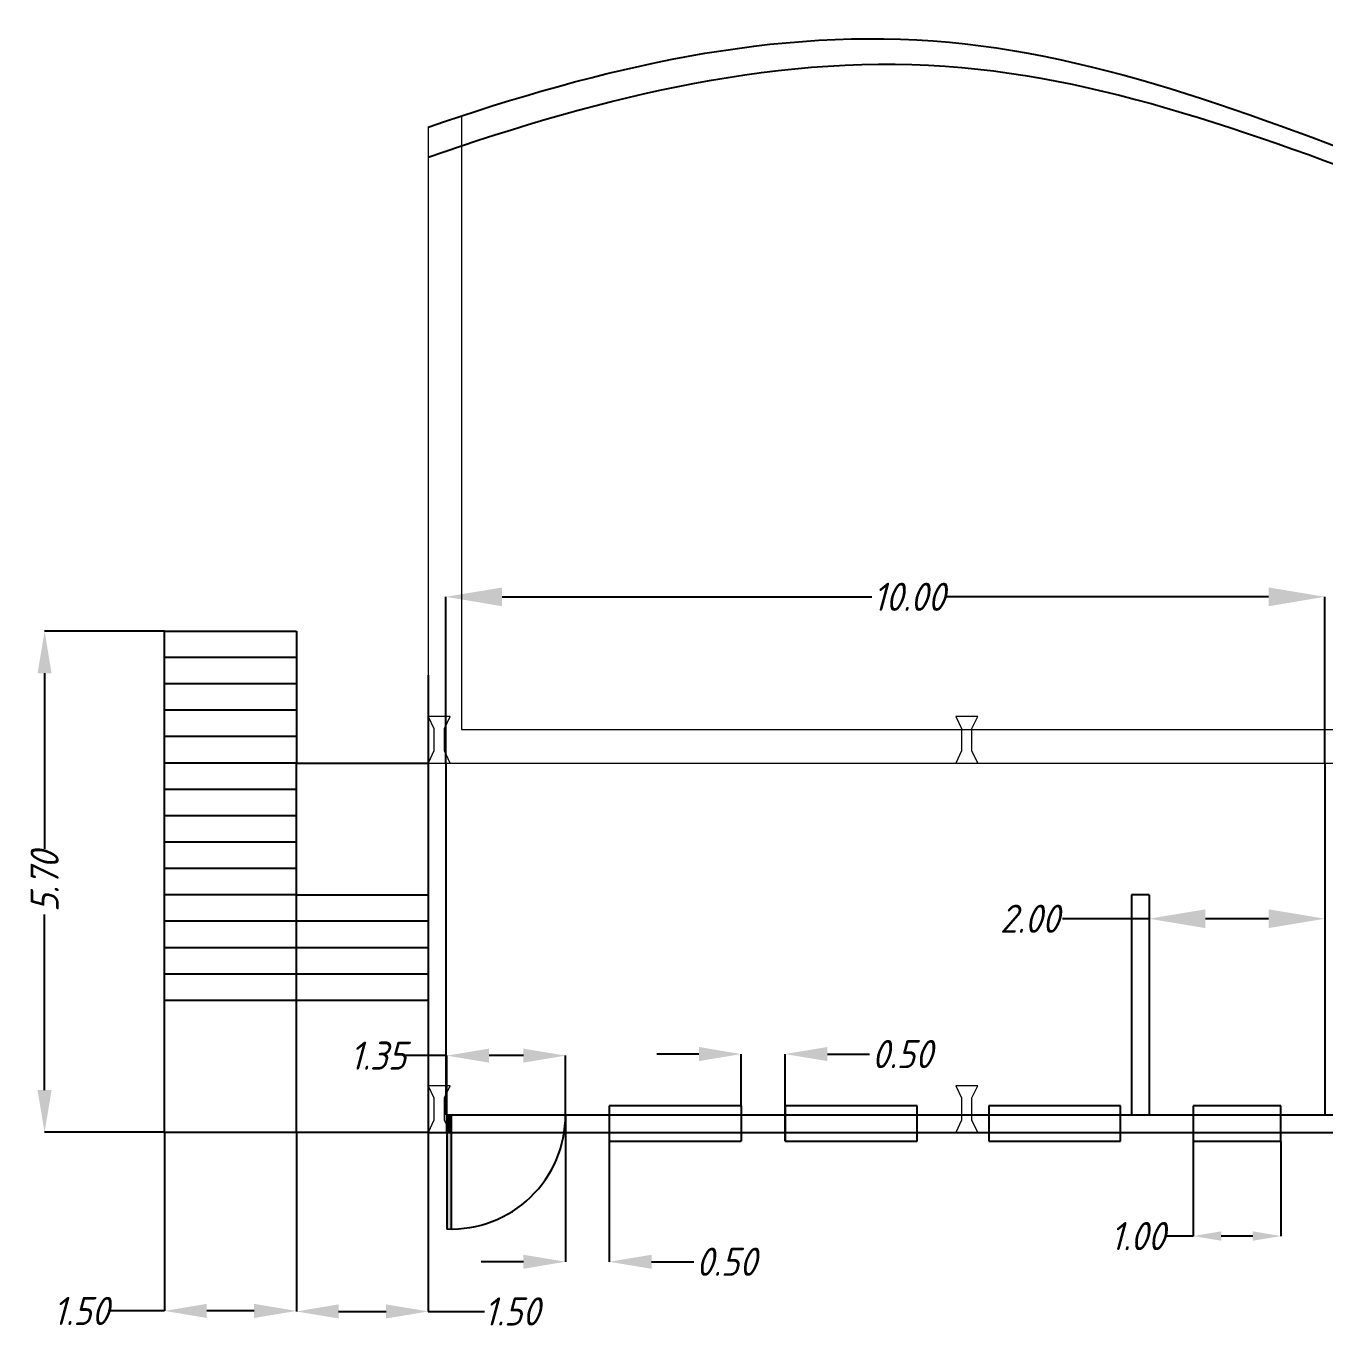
# Model space of a CAD drawing. Header units: millimetres. Extents: x 160413 to 1199701, y -1249241 to 191487.
# Drawn here: x 349473 to 364247, y -685780 to -670953 of the extents above; entities that cross this region are included whole.
import ezdxf

# ---------------------------------------------------------------- set-up
doc = ezdxf.new("R2010")
doc.units = ezdxf.units.MM
doc.header["$PDSIZE"] = -1
doc.styles.add('Geniso', font='geniso.shx', dxfattribs={"oblique": 15})
doc.dimstyles.new('Scale 1B2', dxfattribs={"dimscale": 0.32, "dimtxt": 1500, "dimasz": 2500, "dimexe": 0.18, "dimexo": 0.0625, "dimgap": 0.09, "dimtad": 0, "dimlfac": 0.001, "dimzin": 0, "dimdsep": 46, "dimtxsty": 'Geniso', "dimcen": 0.09, "dimclrd": 1, "dimclre": 1, "dimadec": 0, "dimazin": 0, "dimtfac": 1, "dimtofl": 0, "dimtmove": 0, "dimatfit": 3, "dimfxl": 1, "dimtolj": 1, "dimtzin": 0, "dimarcsym": 0})
pattern_1 = [(0, (55525.414, -121404.761), (0, 6.985), [5.08, -1.905]), (90, (55525.414, -121404.761), (-6.985, 4e-16), [5.08, -1.905])]

# ---------------------------------------------------------------- blocks, each defined once
blk = doc.blocks.new('*D255')
at = {"color": 1, "lineweight": -2, "transparency": 16777216}
for p, q in [((354247, -679333), (354247, -677443)), ((354887, -677443), (359092, -677443)), ((363607, -677443), (359938, -677443)), ((364247, -679333), (364247, -677443))]:
    blk.add_line(p, q, dxfattribs=at)
at = {"color": 1, "transparency": 16777216}
for points in [[(354887, -677337), (354887, -677550), (354247, -677443)], [(363607, -677337), (363607, -677550), (364247, -677443)]]:
    blk.add_solid(points, dxfattribs=at)
at = {"layer": 'Defpoints', "color": 0, "transparency": 16777216}
for p in [(364247, -677443), (354247, -679333), (364247, -679333)]:
    blk.add_point(p, dxfattribs=at)
at = {"color": 0, "transparency": 16777216, "insert": (359515, -677443), "char_height": 320, "attachment_point": 5, "style": 'Geniso'}
blk.add_mtext('\\A1;10.00', dxfattribs=at)
blk = doc.blocks.new('*D260')
at = {"color": 1, "lineweight": -2, "transparency": 16777216}
for p, q in [((351047, -683533), (351047, -685564)), ((352547, -683533), (352547, -685564)), ((351047, -685564), (350407, -685564)), ((352067, -685564), (351527, -685564))]:
    blk.add_line(p, q, dxfattribs=at)
at = {"color": 1, "transparency": 16777216}
for points in [[(351527, -685484), (351527, -685644), (351047, -685564)], [(352067, -685484), (352067, -685644), (352547, -685564)]]:
    blk.add_solid(points, dxfattribs=at)
at = {"layer": 'Defpoints', "color": 0, "transparency": 16777216}
for p in [(351047, -683533), (352547, -683533), (351047, -685564)]:
    blk.add_point(p, dxfattribs=at)
at = {"color": 0, "transparency": 16777216, "insert": (350097, -685564), "char_height": 320, "attachment_point": 5, "style": 'Geniso'}
blk.add_mtext('\\A1;1.50', dxfattribs=at)
blk = doc.blocks.new('*D261')
at = {"color": 1, "lineweight": -2, "transparency": 16777216}
for p, q in [((352547, -683533), (352547, -685570)), ((354047, -683533), (354047, -685570)), ((353027, -685570), (353567, -685570)), ((354047, -685570), (354687, -685570))]:
    blk.add_line(p, q, dxfattribs=at)
at = {"color": 1, "transparency": 16777216}
for points in [[(353027, -685490), (353027, -685650), (352547, -685570)], [(353567, -685490), (353567, -685650), (354047, -685570)]]:
    blk.add_solid(points, dxfattribs=at)
at = {"layer": 'Defpoints', "color": 0, "transparency": 16777216}
for p in [(352547, -683533), (354047, -683533), (352547, -685570)]:
    blk.add_point(p, dxfattribs=at)
at = {"color": 0, "transparency": 16777216, "insert": (354998, -685570), "char_height": 320, "attachment_point": 5, "style": 'Geniso'}
blk.add_mtext('\\A1;1.50', dxfattribs=at)
blk = doc.blocks.new('*D262')
at = {"color": 1, "lineweight": -2, "transparency": 16777216}
for p, q in [((351047, -677833), (349682, -677833)), ((349683, -678313), (349683, -680311)), ((349683, -683053), (349683, -681056)), ((351047, -683533), (349682, -683533))]:
    blk.add_line(p, q, dxfattribs=at)
at = {"color": 1, "transparency": 16777216}
for points in [[(349603, -678313), (349763, -678313), (349683, -677833)], [(349603, -683053), (349763, -683053), (349683, -683533)]]:
    blk.add_solid(points, dxfattribs=at)
at = {"layer": 'Defpoints', "color": 0, "transparency": 16777216}
for p in [(351047, -677833), (349683, -683533), (351047, -683533)]:
    blk.add_point(p, dxfattribs=at)
at = {"color": 0, "transparency": 16777216, "insert": (349683, -680683), "char_height": 320, "attachment_point": 5, "rotation": 90, "style": 'Geniso'}
blk.add_mtext('\\A1;5.70', dxfattribs=at)
blk = doc.blocks.new('*D267')
at = {"color": 1, "lineweight": -2, "transparency": 16777216}
for p, q in [((362247, -680833), (362247, -681104)), ((364247, -680833), (364247, -681104)), ((362247, -681104), (361261, -681104)), ((363607, -681104), (362887, -681104))]:
    blk.add_line(p, q, dxfattribs=at)
at = {"color": 1, "transparency": 16777216}
for points in [[(362887, -680997), (362887, -681211), (362247, -681104)], [(363607, -680997), (363607, -681211), (364247, -681104)]]:
    blk.add_solid(points, dxfattribs=at)
at = {"layer": 'Defpoints', "color": 0, "transparency": 16777216}
for p in [(362247, -680833), (364247, -680833), (364247, -681104)]:
    blk.add_point(p, dxfattribs=at)
at = {"color": 0, "transparency": 16777216, "insert": (360888, -681104), "char_height": 320, "attachment_point": 5, "style": 'Geniso'}
blk.add_mtext('\\A1;2.00', dxfattribs=at)
blk = doc.blocks.new('*D269')
at = {"color": 1, "lineweight": -2, "transparency": 16777216}
for p, q in [((354259, -682661), (353779, -682661)), ((354259, -683333), (354259, -682661)), ((355129, -682661), (354739, -682661)), ((355609, -683333), (355609, -682661))]:
    blk.add_line(p, q, dxfattribs=at)
at = {"color": 1, "transparency": 16777216}
for points in [[(354739, -682581), (354739, -682741), (354259, -682661)], [(355129, -682581), (355129, -682741), (355609, -682661)]]:
    blk.add_solid(points, dxfattribs=at)
at = {"layer": 'Defpoints', "color": 0, "transparency": 16777216}
for p in [(354259, -682661), (354259, -683333), (355609, -683333)]:
    blk.add_point(p, dxfattribs=at)
at = {"color": 0, "transparency": 16777216, "insert": (353475, -682661), "char_height": 320, "attachment_point": 5, "style": 'Geniso'}
blk.add_mtext('\\A1;1.35', dxfattribs=at)
blk = doc.blocks.new('*D270')
at = {"color": 1, "lineweight": -2, "transparency": 16777216}
for p, q in [((355609, -683333), (355609, -685005)), ((356107, -683633), (356107, -685005)), ((355129, -685005), (354649, -685005)), ((356587, -685005), (357067, -685005))]:
    blk.add_line(p, q, dxfattribs=at)
at = {"color": 1, "transparency": 16777216}
for points in [[(355129, -684925), (355129, -685085), (355609, -685005)], [(356587, -684925), (356587, -685085), (356107, -685005)]]:
    blk.add_solid(points, dxfattribs=at)
at = {"layer": 'Defpoints', "color": 0, "transparency": 16777216}
for p in [(355609, -683333), (356107, -683633), (356107, -685005)]:
    blk.add_point(p, dxfattribs=at)
at = {"color": 0, "transparency": 16777216, "insert": (357438, -685005), "char_height": 320, "attachment_point": 5, "style": 'Geniso'}
blk.add_mtext('\\A1;0.50', dxfattribs=at)
blk = doc.blocks.new('*D271')
at = {"color": 1, "lineweight": -2, "transparency": 16777216}
for p, q in [((357127, -682643), (356647, -682643)), ((357607, -683233), (357607, -682643)), ((358107, -683233), (358107, -682643)), ((358587, -682643), (359067, -682643))]:
    blk.add_line(p, q, dxfattribs=at)
at = {"color": 1, "transparency": 16777216}
for points in [[(357127, -682563), (357127, -682723), (357607, -682643)], [(358587, -682563), (358587, -682723), (358107, -682643)]]:
    blk.add_solid(points, dxfattribs=at)
at = {"layer": 'Defpoints', "color": 0, "transparency": 16777216}
for p in [(358107, -682643), (357607, -683233), (358107, -683233)]:
    blk.add_point(p, dxfattribs=at)
at = {"color": 0, "transparency": 16777216, "insert": (359438, -682643), "char_height": 320, "attachment_point": 5, "style": 'Geniso'}
blk.add_mtext('\\A1;0.50', dxfattribs=at)
blk = doc.blocks.new('*D292')
at = {"color": 1, "lineweight": -2, "transparency": 16777216}
for p, q in [((362747, -683633), (362747, -684713)), ((363747, -683633), (363747, -684713)), ((362747, -684713), (362427, -684713)), ((363427, -684713), (363067, -684713))]:
    blk.add_line(p, q, dxfattribs=at)
at = {"color": 1, "transparency": 16777216}
for points in [[(363067, -684659), (363067, -684766), (362747, -684713)], [(363427, -684659), (363427, -684766), (363747, -684713)]]:
    blk.add_solid(points, dxfattribs=at)
at = {"layer": 'Defpoints', "color": 0, "transparency": 16777216}
for p in [(362747, -683633), (363747, -683633), (362747, -684713)]:
    blk.add_point(p, dxfattribs=at)
at = {"color": 0, "transparency": 16777216, "insert": (362117, -684713), "char_height": 320, "attachment_point": 5, "style": 'Geniso'}
blk.add_mtext('\\A1;1.00', dxfattribs=at)

msp = doc.modelspace()

# ---------------------------------------------------------------- hatches: boundary and pattern name
h = msp.add_hatch()
h.set_pattern_fill('ANGLE', color=1)
h.set_pattern_definition(pattern_1)
h.paths.add_polyline_path([(354309.283, -683333.171), (354259.283, -683333.171), (354259.283, -683533.171), (354309.283, -683533.171)])
h = msp.add_hatch()
h.set_pattern_fill('ANGLE', color=1)
h.set_pattern_definition(pattern_1)
h.paths.add_polyline_path([(354309.283, -683533.171), (354259.283, -683533.171), (354259.283, -684632.209, 0.009618053), (354309.283, -684633.171)])

# ---------------------------------------------------------------- linework, layer by layer
at = {"color": 7, "lineweight": 18}
for p, q in [((354427.098, -671973.859), (354427.098, -678953.17)), ((354047.101, -672102.354), (354047.101, -679333.171)), ((354427.098, -678953.17), (377927.098, -678953.17)), ((354247.098, -679333.171), (378107.099, -679333.171))]:
    msp.add_line(p, q, dxfattribs=at)
at = {"color": 4}
for p, q in [((351047.101, -679333.171), (351047.101, -677833.171)), ((351047.101, -677833.171), (352547.101, -677833.171)), ((352547.101, -677833.171), (352547.101, -679333.171)), ((352547.101, -678133.171), (351047.101, -678133.171)), ((352547.101, -678433.171), (351047.101, -678433.171)), ((352547.101, -678733.171), (351047.101, -678733.171)), ((352547.101, -679033.171), (351047.101, -679033.171)), ((351047.101, -683533.171), (351047.101, -679333.171)), ((352547.101, -679333.171), (351047.101, -679333.171)), ((352547.101, -683533.171), (352547.101, -679333.171)), ((352547.101, -679333.171), (354047.101, -679333.171)), ((352547.101, -679633.171), (351047.101, -679633.171)), ((352547.101, -679933.171), (351047.101, -679933.171)), ((352547.101, -680233.171), (351047.101, -680233.171)), ((352547.101, -680533.171), (351047.101, -680533.171)), ((352547.101, -680833.171), (351047.101, -680833.171)), ((352547.101, -680833.171), (354047.101, -680833.171)), ((352547.101, -681133.171), (351047.101, -681133.171)), ((354047.101, -681133.171), (352547.101, -681133.171)), ((352547.101, -681433.171), (351047.101, -681433.171)), ((354047.101, -681433.171), (352547.101, -681433.171)), ((352547.101, -681733.171), (351047.101, -681733.171)), ((354047.101, -681733.171), (352547.101, -681733.171)), ((352547.101, -682033.171), (351047.101, -682033.171)), ((354047.101, -682033.171), (352547.101, -682033.171)), ((354047.101, -683533.171), (351047.101, -683533.171))]:
    msp.add_line(p, q, dxfattribs=at)
for p, q in [((354047.101, -678333.171), (354047.101, -683533.171)), ((354247.101, -679333.171), (354247.101, -683333.171)), ((364247.101, -679333.171), (364247.101, -683333.171)), ((362047.101, -680833.171), (362047.101, -683333.171)), ((362247.101, -680833.171), (362047.101, -680833.171)), ((362247.101, -680833.171), (362247.101, -683333.171)), ((354247.101, -683333.171), (358047.101, -683333.171)), ((354309.283, -683333.171), (354309.283, -683533.171)), ((357997.101, -683333.171), (365747.101, -683333.171)), ((354047.101, -683533.171), (378307.096, -683533.171))]:
    msp.add_line(p, q)
at = {"color": 3, "lineweight": 18}
for p, q in [((354047.101, -678803.17), (354112.559, -678941.943)), ((354297.101, -678803.17), (354047.101, -678803.17)), ((354231.643, -678941.943), (354297.101, -678803.17)), ((360047.101, -678803.17), (360112.559, -678941.943)), ((360297.101, -678803.17), (360047.101, -678803.17)), ((360231.643, -678941.943), (360297.101, -678803.17)), ((354112.559, -678941.943), (354112.559, -679194.4)), ((354231.643, -679194.4), (354231.643, -678941.943)), ((360112.559, -678941.943), (360112.559, -679194.4)), ((360231.643, -679194.4), (360231.643, -678941.943)), ((354112.559, -679194.4), (354047.101, -679333.171)), ((354297.101, -679333.171), (354231.643, -679194.4)), ((360112.559, -679194.4), (360047.101, -679333.171)), ((360297.101, -679333.171), (360231.643, -679194.4)), ((354047.101, -679333.171), (354247.098, -679333.171)), ((354047.101, -679333.171), (354297.101, -679333.171)), ((360047.101, -679333.171), (360247.098, -679333.171)), ((360047.101, -679333.171), (360297.101, -679333.171)), ((354047.101, -683003.17), (354112.559, -683141.943)), ((354297.101, -683003.17), (354047.101, -683003.17)), ((354231.643, -683141.943), (354297.101, -683003.17)), ((360047.101, -683003.17), (360112.559, -683141.943)), ((360297.101, -683003.17), (360047.101, -683003.17)), ((360231.643, -683141.943), (360297.101, -683003.17)), ((354112.559, -683141.943), (354112.559, -683394.4)), ((354231.643, -683394.4), (354231.643, -683141.943)), ((360112.559, -683141.943), (360112.559, -683394.4)), ((360231.643, -683394.4), (360231.643, -683141.943)), ((354112.559, -683394.4), (354047.101, -683533.171)), ((354297.101, -683533.171), (354231.643, -683394.4)), ((360112.559, -683394.4), (360047.101, -683533.171)), ((360297.101, -683533.171), (360231.643, -683394.4)), ((354047.101, -683533.171), (354247.098, -683533.171)), ((354047.101, -683533.171), (354297.101, -683533.171)), ((360047.101, -683533.171), (360247.098, -683533.171)), ((360047.101, -683533.171), (360297.101, -683533.171))]:
    msp.add_line(p, q, dxfattribs=at)
at = {"color": 2}
for p, q in [((356107.101, -683233.171), (356107.101, -683633.171)), ((357607.101, -683233.171), (356107.101, -683233.171)), ((357607.101, -683233.171), (357607.101, -683633.171)), ((358107.101, -683233.171), (358107.101, -683633.171)), ((359607.101, -683233.171), (358107.101, -683233.171)), ((358107.101, -683633.171), (358107.101, -683233.171)), ((359607.101, -683633.171), (359607.101, -683233.171)), ((360422.101, -683233.171), (360422.101, -683633.171)), ((361922.101, -683233.171), (360422.101, -683233.171)), ((361922.101, -683633.171), (361922.101, -683233.171)), ((362747.101, -683233.171), (362747.101, -683633.171)), ((363747.101, -683233.171), (362747.101, -683233.171)), ((363747.101, -683633.171), (363747.101, -683233.171)), ((356107.101, -683633.171), (357607.101, -683633.171)), ((358107.101, -683633.171), (359607.101, -683633.171)), ((360422.101, -683633.171), (361922.101, -683633.171)), ((362747.101, -683633.171), (363747.101, -683633.171))]:
    msp.add_line(p, q, dxfattribs=at)
at = {"color": 1}
for p, q in [((354259.283, -683333.171), (355609.283, -683333.171)), ((354259.283, -683333.171), (354259.283, -684633.171)), ((354309.283, -683333.171), (354309.283, -684633.171))]:
    msp.add_line(p, q, dxfattribs=at)
at = {"color": 3}
msp.add_line((354297.101, -684632.209), (354297.101, -684633.114), dxfattribs=at)
at = {"color": 1}
msp.add_arc((354309.283, -683333.171), 1300, 267.7957725, 0, dxfattribs=at)
for points, knots in [([(354047.101, -672102.354), (356020.192, -671420.833), (361810.773, -670047.632), (370135.966, -676088.008), (376010.963, -672947.632), (378307.096, -671481.826)], [2956.650373411, 2956.650373411, 2956.650373411, 2956.650373411, 9041.136814659, 20798.255713375, 28415.873704939, 28415.873704939, 28415.873704939, 28415.873704939]), ([(354047.101, -672444.224), (356067.494, -671738.517), (361899.942, -670309.382), (370221.839, -676242.029), (376057.727, -673240.47), (378307.096, -671840.036)], [2809.375264673, 2809.375264673, 2809.375264673, 2809.375264673, 9041.136814659, 20781.414648655, 28219.79796119, 28219.79796119, 28219.79796119, 28219.79796119])]:
    msp.add_open_spline(points, degree=3, knots=knots, dxfattribs=at)

# ---------------------------------------------------------------- dimensions: what is measured, and where the dimension line sits
for base, p1, p2, override, picture, middle in [((364247.101, -677443.457), (354247.098, -679333.171), (364247.101, -679333.171), {"dimtxt": 1000, "dimasz": 2000}, '*D255', (359514.949, -677443.457)), ((364247.101, -681103.993), (362247.101, -680833.171), (364247.101, -680833.171), {"dimtxt": 1000, "dimasz": 2000}, '*D267', (360888.222, -681103.993)), ((351047.101, -685564.114), (352547.101, -683533.171), (351047.101, -683533.171), {"dimtxt": 1000, "dimasz": 1500}, '*D260', (350096.516, -685564.114)), ((352547.101, -685570.194), (354047.101, -683533.171), (352547.101, -683533.171), {"dimtxt": 1000, "dimasz": 1500}, '*D261', (354997.687, -685570.194))]:
    dim = msp.add_linear_dim(base=base, p1=p1, p2=p2, dimstyle='Scale 1B2', override=override, dxfattribs=at)
    dim.commit()
    dim.dimension.update_dxf_attribs({"geometry": picture, "text_midpoint": middle, "dimtype": 160})
dim = msp.add_linear_dim(base=(349682.518, -683533.171), p1=(351047.101, -677833.171), p2=(351047.101, -683533.171), angle=90, dimstyle='Scale 1B2', override={"dimtxt": 1000, "dimasz": 1500}, dxfattribs=at)
dim.commit()
dim.dimension.update_dxf_attribs({"geometry": '*D262', "text_midpoint": (349682.518, -680683.171)})
for base, p1, p2, override, picture, middle in [((354259.283, -682660.615), (355609.283, -683333.171), (354259.283, -683333.171), {"dimtxt": 1000, "dimasz": 1500}, '*D269', (353474.68, -682660.615)), ((358107.101, -682642.786), (357607.101, -683233.171), (358107.101, -683233.171), {"dimtxt": 1000, "dimasz": 1500}, '*D271', (359437.679, -682642.786)), ((356107.101, -685005.045), (355609.283, -683333.171), (356107.101, -683633.171), {"dimtxt": 1000, "dimasz": 1500}, '*D270', (357437.679, -685005.045)), ((362747.101, -684712.501), (363747.101, -683633.171), (362747.101, -683633.171), {"dimtxt": 1000, "dimasz": 1000}, '*D292', (362116.516, -684712.501))]:
    dim = msp.add_linear_dim(base=base, p1=p1, p2=p2, dimstyle='Scale 1B2', override=override, dxfattribs=at)
    dim.commit()
    dim.dimension.update_dxf_attribs({"geometry": picture, "text_midpoint": middle})

doc.saveas('drawing.dxf')
